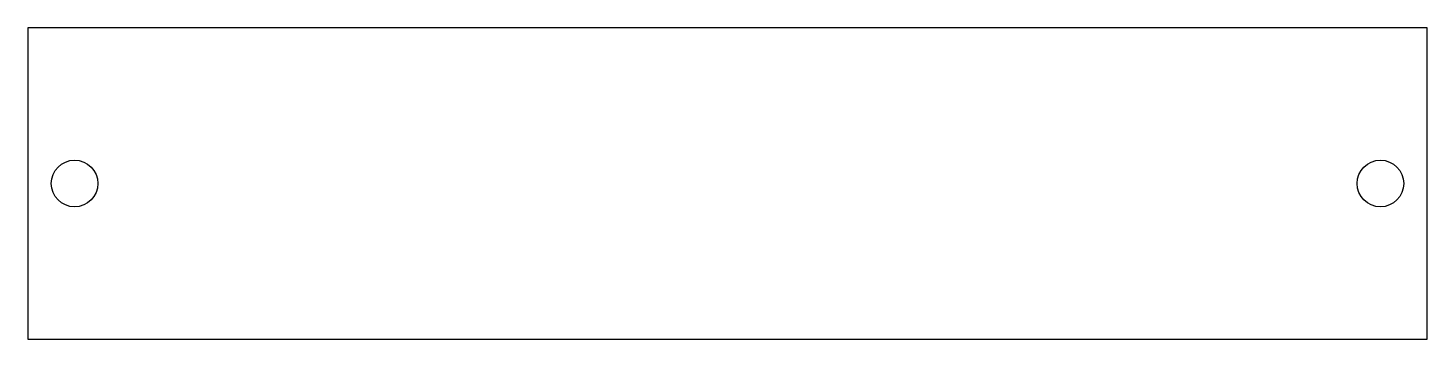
# Model space of a CAD drawing. Header units: millimetres. Extents: x -90 to 0, y -20 to 0.
import ezdxf

# ---------------------------------------------------------------- set-up
doc = ezdxf.new("R2010")
doc.units = ezdxf.units.MM
doc.layers.get('0').update_dxf_attribs({"linetype": 'CONTINUOUS'})

msp = doc.modelspace()

# ---------------------------------------------------------------- linework, layer by layer
msp.add_lwpolyline([(0, -20), (0, 0), (-90, 0), (-90, -20)], close=True)
for centre in [(-87, -10), (-3, -10)]:
    msp.add_circle(centre, 1.5)

doc.saveas('drawing.dxf')
